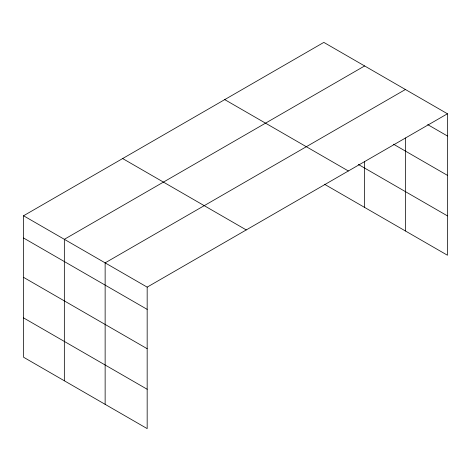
<?xml version="1.0" encoding="UTF-8"?>
<svg xmlns="http://www.w3.org/2000/svg" width="471" height="471" viewBox="0 0 471 471"><rect width="100%" height="100%" fill="white"/><g stroke="black" fill="none" stroke-linecap="round" stroke-linejoin="round"><path stroke-width="0.71" d="M23.55 215.765L147.17 287.133L147.17 428.604L23.55 357.23L23.55 215.765L323.83 42.396L447.45 113.77L447.45 255.235L324.46 184.232M364.625 65.952L64.344 239.315L64.344 380.786M405.419 89.502L105.139 262.865L105.139 404.336M147.17 287.133L447.45 113.77M427.709 124.609L447.45 136.007M393.497 144.203L447.45 175.353M358.349 164.45L447.45 215.889M224.738 99.611L348.357 170.979M122.643 158.55L246.262 229.925M23.55 238.002L147.17 309.37M23.55 277.348L147.17 348.717M23.55 317.884L147.17 389.258M405.419 137.968L405.419 230.973M364.625 161.559L364.625 207.417"/></g></svg>
